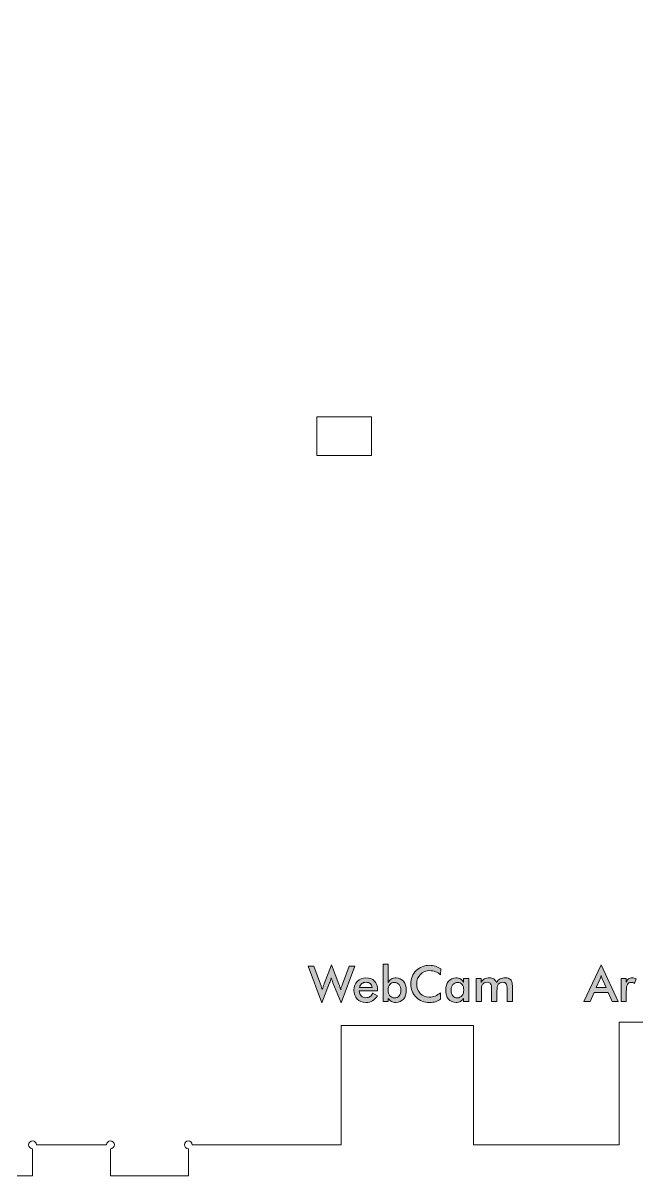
# Model space of a CAD drawing. Header units: inches. Extents: x 1 to 599, y 3 to 299.
# Drawn here: x 440.6 to 519.4, y 3 to 151 of the extents above; entities that cross this region are included whole.
import ezdxf

# ---------------------------------------------------------------- set-up
doc = ezdxf.new("R2010")
doc.units = ezdxf.units.IN
doc.header["$MEASUREMENT"] = 0
doc.layers.add('svg2', color=7, linetype='Continuous')

# ---------------------------------------------------------------- blocks, each defined once
blk = doc.blocks.new('block 13')
at = {"layer": 'svg2', "true_color": 0x00ff00}
h = blk.add_hatch(color=3, dxfattribs=at)
h.dxf.hatch_style = 2
edge = h.paths.add_edge_path()
edge.add_spline(control_points=[(477.17, 29.93), (477.17, 29.93), (477.9, 29.93), (477.9, 29.93), (477.9, 29.93), (478.75, 27.63), (478.75, 27.63), (478.81, 27.48), (478.86, 27.35), (478.9, 27.24), (478.93, 27.12), (478.97, 27.02), (479, 26.92), (479.07, 27.16), (479.14, 27.39), (479.22, 27.62), (479.23, 27.65), (479.24, 27.67), (479.24, 27.68), (479.24, 27.68), (480.16, 30.11), (480.16, 30.11), (480.16, 30.11), (481.12, 27.63), (481.12, 27.63), (481.16, 27.52), (481.21, 27.39), (481.25, 27.27), (481.29, 27.15), (481.32, 27.03), (481.36, 26.91), (481.38, 27), (481.41, 27.11), (481.44, 27.22), (481.48, 27.33), (481.52, 27.46), (481.58, 27.62), (481.58, 27.62), (482.43, 29.93), (482.43, 29.93), (482.43, 29.93), (483.17, 29.93), (483.17, 29.93), (483.17, 29.93), (481.41, 25.21), (481.41, 25.21), (481.41, 25.21), (480.37, 27.8), (480.37, 27.8), (480.33, 27.91), (480.29, 28.03), (480.25, 28.13), (480.21, 28.24), (480.18, 28.34), (480.15, 28.43), (480.11, 28.31), (480.08, 28.2), (480.04, 28.09), (480.01, 27.99), (479.97, 27.88), (479.94, 27.79), (479.94, 27.79), (478.92, 25.21), (478.92, 25.21), (478.92, 25.21), (477.17, 29.93), (477.17, 29.93), (477.17, 29.93), (477.17, 29.93), (477.17, 29.93)], knot_values=[0, 0, 0, 0, 1, 1, 1, 2, 2, 2, 3, 3, 3, 4, 4, 4, 5, 5, 5, 6, 6, 6, 7, 7, 7, 8, 8, 8, 9, 9, 9, 10, 10, 10, 11, 11, 11, 12, 12, 12, 13, 13, 13, 14, 14, 14, 15, 15, 15, 16, 16, 16, 17, 17, 17, 18, 18, 18, 19, 19, 19, 20, 20, 20, 21, 21, 21, 22, 22, 22, 23, 23, 23, 23], degree=3, periodic=1)
h = blk.add_hatch(color=3, dxfattribs=at)
h.dxf.hatch_style = 2
edge = h.paths.add_edge_path()
edge.add_spline(control_points=[(487.45, 26.87), (487.45, 26.57), (487.53, 26.33), (487.68, 26.14), (487.83, 25.96), (488.03, 25.86), (488.28, 25.86), (488.53, 25.86), (488.73, 25.95), (488.87, 26.12), (489.01, 26.29), (489.08, 26.53), (489.08, 26.84), (489.08, 27.15), (489, 27.39), (488.86, 27.57), (488.71, 27.74), (488.51, 27.83), (488.26, 27.83), (488, 27.83), (487.8, 27.75), (487.66, 27.58), (487.52, 27.41), (487.45, 27.17), (487.45, 26.87), (487.45, 26.87), (487.45, 26.87), (487.45, 26.87)], knot_values=[0, 0, 0, 0, 1, 1, 1, 2, 2, 2, 3, 3, 3, 4, 4, 4, 5, 5, 5, 6, 6, 6, 7, 7, 7, 8, 8, 8, 9, 9, 9, 9], degree=3, periodic=1)
edge = h.paths.add_edge_path()
edge.add_spline(control_points=[(487.47, 30.19), (487.47, 30.19), (487.47, 27.85), (487.47, 27.85), (487.55, 28.03), (487.67, 28.18), (487.85, 28.28), (488.02, 28.38), (488.23, 28.43), (488.47, 28.43), (488.86, 28.43), (489.17, 28.28), (489.42, 28), (489.66, 27.71), (489.78, 27.33), (489.78, 26.86), (489.78, 26.37), (489.66, 25.98), (489.42, 25.69), (489.18, 25.41), (488.86, 25.27), (488.44, 25.27), (488.23, 25.27), (488.05, 25.31), (487.89, 25.39), (487.73, 25.47), (487.59, 25.6), (487.47, 25.77), (487.47, 25.77), (487.47, 25.39), (487.47, 25.39), (487.47, 25.39), (486.8, 25.39), (486.8, 25.39), (486.8, 25.39), (486.8, 30.19), (486.8, 30.19), (486.8, 30.19), (487.47, 30.19), (487.47, 30.19)], knot_values=[0, 0, 0, 0, 1, 1, 1, 2, 2, 2, 3, 3, 3, 4, 4, 4, 5, 5, 5, 6, 6, 6, 7, 7, 7, 8, 8, 8, 9, 9, 9, 10, 10, 10, 11, 11, 11, 12, 12, 12, 13, 13, 13, 13], degree=3, periodic=1)
h = blk.add_hatch(color=3, dxfattribs=at)
h.dxf.hatch_style = 2
edge = h.paths.add_edge_path()
edge.add_spline(control_points=[(494.19, 28.82), (493.99, 29), (493.76, 29.13), (493.53, 29.22), (493.3, 29.31), (493.05, 29.36), (492.8, 29.36), (492.3, 29.36), (491.9, 29.2), (491.59, 28.88), (491.28, 28.56), (491.12, 28.15), (491.12, 27.64), (491.12, 27.15), (491.27, 26.75), (491.58, 26.43), (491.88, 26.11), (492.26, 25.95), (492.72, 25.95), (492.99, 25.95), (493.25, 26), (493.49, 26.09), (493.73, 26.19), (493.96, 26.33), (494.19, 26.52), (494.19, 26.52), (494.19, 25.69), (494.19, 25.69), (493.99, 25.55), (493.77, 25.44), (493.54, 25.37), (493.31, 25.3), (493.05, 25.27), (492.78, 25.27), (492.43, 25.27), (492.11, 25.32), (491.82, 25.44), (491.52, 25.55), (491.26, 25.72), (491.04, 25.94), (490.82, 26.16), (490.65, 26.41), (490.53, 26.71), (490.41, 27), (490.35, 27.31), (490.35, 27.65), (490.35, 27.98), (490.41, 28.29), (490.53, 28.58), (490.65, 28.88), (490.82, 29.13), (491.05, 29.36), (491.27, 29.58), (491.53, 29.75), (491.82, 29.86), (492.11, 29.98), (492.43, 30.04), (492.77, 30.04), (493.03, 30.04), (493.29, 30), (493.53, 29.92), (493.77, 29.84), (494.01, 29.72), (494.23, 29.57), (494.23, 29.57), (494.19, 28.82), (494.19, 28.82), (494.19, 28.82), (494.19, 28.82), (494.19, 28.82)], knot_values=[0, 0, 0, 0, 1, 1, 1, 2, 2, 2, 3, 3, 3, 4, 4, 4, 5, 5, 5, 6, 6, 6, 7, 7, 7, 8, 8, 8, 9, 9, 9, 10, 10, 10, 11, 11, 11, 12, 12, 12, 13, 13, 13, 14, 14, 14, 15, 15, 15, 16, 16, 16, 17, 17, 17, 18, 18, 18, 19, 19, 19, 20, 20, 20, 21, 21, 21, 22, 22, 22, 23, 23, 23, 23], degree=3, periodic=1)
h = blk.add_hatch(color=3, dxfattribs=at)
h.dxf.hatch_style = 2
edge = h.paths.add_edge_path()
edge.add_spline(control_points=[(514.16, 27.17), (514.16, 27.17), (515.43, 27.17), (515.43, 27.17), (515.43, 27.17), (514.96, 28.2), (514.96, 28.2), (514.94, 28.27), (514.91, 28.35), (514.88, 28.43), (514.85, 28.52), (514.82, 28.61), (514.79, 28.72), (514.77, 28.62), (514.74, 28.53), (514.71, 28.44), (514.69, 28.36), (514.66, 28.28), (514.63, 28.2), (514.63, 28.2), (514.16, 27.17), (514.16, 27.17), (514.16, 27.17), (514.16, 27.17), (514.16, 27.17)], knot_values=[0, 0, 0, 0, 1, 1, 1, 2, 2, 2, 3, 3, 3, 4, 4, 4, 5, 5, 5, 6, 6, 6, 7, 7, 7, 8, 8, 8, 8], degree=3, periodic=1)
h.paths.add_polyline_path([(516.2, 25.39), (515.69, 26.56), (513.89, 26.56), (513.37, 25.39), (512.59, 25.39), (514.79, 30.11), (516.98, 25.39)])
h = blk.add_hatch(color=3, dxfattribs=at)
h.dxf.hatch_style = 2
edge = h.paths.add_edge_path()
edge.add_spline(control_points=[(486.1, 26.76), (486.1, 26.76), (483.75, 26.76), (483.75, 26.76), (483.76, 26.48), (483.85, 26.27), (483.99, 26.11), (484.14, 25.96), (484.33, 25.88), (484.58, 25.88), (484.8, 25.88), (484.98, 25.93), (485.12, 26.02), (485.27, 26.11), (485.39, 26.26), (485.5, 26.46), (485.5, 26.46), (486.07, 26.14), (486.07, 26.14), (485.9, 25.85), (485.7, 25.63), (485.45, 25.48), (485.21, 25.34), (484.92, 25.27), (484.59, 25.27), (484.12, 25.27), (483.75, 25.41), (483.47, 25.7), (483.19, 25.99), (483.05, 26.37), (483.05, 26.85), (483.05, 27.31), (483.19, 27.69), (483.48, 27.98), (483.77, 28.28), (484.14, 28.43), (484.59, 28.43), (485.07, 28.43), (485.44, 28.29), (485.7, 28.02), (485.97, 27.75), (486.1, 27.37), (486.1, 26.88), (486.1, 26.88), (486.1, 26.76), (486.1, 26.76), (486.1, 26.76), (486.1, 26.76), (486.1, 26.76)], knot_values=[0, 0, 0, 0, 1, 1, 1, 2, 2, 2, 3, 3, 3, 4, 4, 4, 5, 5, 5, 6, 6, 6, 7, 7, 7, 8, 8, 8, 9, 9, 9, 10, 10, 10, 11, 11, 11, 12, 12, 12, 13, 13, 13, 14, 14, 14, 15, 15, 15, 16, 16, 16, 16], degree=3, periodic=1)
edge = h.paths.add_edge_path()
edge.add_spline(control_points=[(485.4, 27.21), (485.37, 27.42), (485.29, 27.58), (485.16, 27.69), (485.02, 27.8), (484.84, 27.86), (484.61, 27.86), (484.38, 27.86), (484.21, 27.8), (484.07, 27.7), (483.94, 27.59), (483.84, 27.43), (483.79, 27.21), (483.79, 27.21), (485.4, 27.21), (485.4, 27.21), (485.4, 27.21), (485.4, 27.21), (485.4, 27.21)], knot_values=[0, 0, 0, 0, 1, 1, 1, 2, 2, 2, 3, 3, 3, 4, 4, 4, 5, 5, 5, 6, 6, 6, 6], degree=3, periodic=1)
h = blk.add_hatch(color=3, dxfattribs=at)
h.dxf.hatch_style = 2
edge = h.paths.add_edge_path()
edge.add_spline(control_points=[(497.82, 25.39), (497.82, 25.39), (497.14, 25.39), (497.14, 25.39), (497.14, 25.39), (497.14, 25.77), (497.14, 25.77), (497.02, 25.6), (496.88, 25.47), (496.72, 25.39), (496.56, 25.31), (496.38, 25.27), (496.17, 25.27), (495.76, 25.27), (495.43, 25.41), (495.19, 25.69), (494.95, 25.98), (494.84, 26.37), (494.84, 26.86), (494.84, 27.33), (494.96, 27.71), (495.2, 28), (495.44, 28.28), (495.76, 28.43), (496.16, 28.43), (496.39, 28.43), (496.6, 28.38), (496.77, 28.28), (496.94, 28.18), (497.07, 28.03), (497.14, 27.85), (497.14, 27.85), (497.14, 28.33), (497.14, 28.33), (497.14, 28.33), (497.82, 28.33), (497.82, 28.33), (497.82, 28.33), (497.82, 25.39), (497.82, 25.39)], knot_values=[0, 0, 0, 0, 1, 1, 1, 2, 2, 2, 3, 3, 3, 4, 4, 4, 5, 5, 5, 6, 6, 6, 7, 7, 7, 8, 8, 8, 9, 9, 9, 10, 10, 10, 11, 11, 11, 12, 12, 12, 13, 13, 13, 13], degree=3, periodic=1)
edge = h.paths.add_edge_path()
edge.add_spline(control_points=[(497.16, 26.87), (497.16, 27.17), (497.09, 27.41), (496.95, 27.58), (496.81, 27.75), (496.61, 27.83), (496.36, 27.83), (496.1, 27.83), (495.9, 27.74), (495.76, 27.57), (495.61, 27.39), (495.54, 27.15), (495.54, 26.84), (495.54, 26.53), (495.61, 26.29), (495.75, 26.12), (495.89, 25.95), (496.09, 25.86), (496.34, 25.86), (496.59, 25.86), (496.78, 25.96), (496.93, 26.14), (497.09, 26.32), (497.16, 26.57), (497.16, 26.87), (497.16, 26.87), (497.16, 26.87), (497.16, 26.87)], knot_values=[0, 0, 0, 0, 1, 1, 1, 2, 2, 2, 3, 3, 3, 4, 4, 4, 5, 5, 5, 6, 6, 6, 7, 7, 7, 8, 8, 8, 9, 9, 9, 9], degree=3, periodic=1)
h = blk.add_hatch(color=3, dxfattribs=at)
h.dxf.hatch_style = 2
edge = h.paths.add_edge_path()
edge.add_spline(control_points=[(499.42, 25.39), (499.42, 25.39), (498.75, 25.39), (498.75, 25.39), (498.75, 25.39), (498.75, 28.33), (498.75, 28.33), (498.75, 28.33), (499.38, 28.33), (499.38, 28.33), (499.38, 28.33), (499.38, 27.85), (499.38, 27.85), (499.51, 28.05), (499.67, 28.2), (499.84, 28.29), (500.01, 28.39), (500.21, 28.44), (500.44, 28.44), (500.67, 28.44), (500.86, 28.39), (501.01, 28.29), (501.16, 28.19), (501.28, 28.05), (501.35, 27.85), (501.51, 28.05), (501.67, 28.2), (501.85, 28.3), (502.02, 28.39), (502.22, 28.44), (502.45, 28.44), (502.64, 28.44), (502.81, 28.4), (502.95, 28.33), (503.1, 28.26), (503.21, 28.15), (503.29, 28.02), (503.33, 27.95), (503.36, 27.88), (503.37, 27.79), (503.39, 27.7), (503.4, 27.57), (503.4, 27.41), (503.4, 27.41), (503.4, 27.17), (503.4, 27.17), (503.4, 27.17), (503.4, 25.39), (503.4, 25.39), (503.4, 25.39), (502.73, 25.39), (502.73, 25.39), (502.73, 25.39), (502.73, 26.9), (502.73, 26.9), (502.73, 27.29), (502.69, 27.55), (502.6, 27.68), (502.52, 27.8), (502.37, 27.86), (502.15, 27.86), (501.89, 27.86), (501.7, 27.78), (501.59, 27.61), (501.48, 27.44), (501.42, 27.15), (501.42, 26.73), (501.42, 26.73), (501.42, 25.39), (501.42, 25.39), (501.42, 25.39), (500.74, 25.39), (500.74, 25.39), (500.74, 25.39), (500.74, 26.9), (500.74, 26.9), (500.74, 27.26), (500.7, 27.51), (500.61, 27.65), (500.52, 27.79), (500.37, 27.86), (500.15, 27.86), (500.02, 27.86), (499.9, 27.83), (499.79, 27.77), (499.68, 27.71), (499.6, 27.63), (499.53, 27.53), (499.49, 27.46), (499.46, 27.37), (499.44, 27.27), (499.43, 27.18), (499.42, 26.99), (499.42, 26.73), (499.42, 26.73), (499.42, 25.39), (499.42, 25.39), (499.42, 25.39), (499.42, 25.39), (499.42, 25.39)], knot_values=[0, 0, 0, 0, 1, 1, 1, 2, 2, 2, 3, 3, 3, 4, 4, 4, 5, 5, 5, 6, 6, 6, 7, 7, 7, 8, 8, 8, 9, 9, 9, 10, 10, 10, 11, 11, 11, 12, 12, 12, 13, 13, 13, 14, 14, 14, 15, 15, 15, 16, 16, 16, 17, 17, 17, 18, 18, 18, 19, 19, 19, 20, 20, 20, 21, 21, 21, 22, 22, 22, 23, 23, 23, 24, 24, 24, 25, 25, 25, 26, 26, 26, 27, 27, 27, 28, 28, 28, 29, 29, 29, 30, 30, 30, 31, 31, 31, 32, 32, 32, 33, 33, 33, 33], degree=3, periodic=1)
h = blk.add_hatch(color=3, dxfattribs=at)
h.dxf.hatch_style = 2
edge = h.paths.add_edge_path()
edge.add_spline(control_points=[(518.03, 27.86), (518.1, 28.05), (518.2, 28.2), (518.32, 28.29), (518.43, 28.38), (518.58, 28.43), (518.76, 28.43), (518.85, 28.43), (518.95, 28.42), (519.04, 28.39), (519.13, 28.37), (519.22, 28.34), (519.31, 28.3), (519.31, 28.3), (519.07, 27.72), (519.07, 27.72), (519.01, 27.77), (518.95, 27.8), (518.88, 27.82), (518.81, 27.84), (518.74, 27.85), (518.65, 27.85), (518.43, 27.85), (518.27, 27.76), (518.17, 27.58), (518.08, 27.4), (518.03, 27.1), (518.03, 26.68), (518.03, 26.68), (518.03, 25.39), (518.03, 25.39), (518.03, 25.39), (517.36, 25.39), (517.36, 25.39), (517.36, 25.39), (517.36, 28.33), (517.36, 28.33), (517.36, 28.33), (518.03, 28.33), (518.03, 28.33), (518.03, 28.33), (518.03, 27.86), (518.03, 27.86), (518.03, 27.86), (518.03, 27.86), (518.03, 27.86)], knot_values=[0, 0, 0, 0, 1, 1, 1, 2, 2, 2, 3, 3, 3, 4, 4, 4, 5, 5, 5, 6, 6, 6, 7, 7, 7, 8, 8, 8, 9, 9, 9, 10, 10, 10, 11, 11, 11, 12, 12, 12, 13, 13, 13, 14, 14, 14, 15, 15, 15, 15], degree=3, periodic=1)
at = {"layer": 'svg2', "lineweight": 0}
blk.add_lwpolyline([(516.2, 25.39), (515.69, 26.56), (513.89, 26.56), (513.37, 25.39), (512.59, 25.39), (514.79, 30.11), (516.98, 25.39), (516.2, 25.39)], dxfattribs=at)
for points, knots in [([(477.17, 29.93), (477.17, 29.93), (477.9, 29.93), (477.9, 29.93), (477.9, 29.93), (478.75, 27.63), (478.75, 27.63), (478.81, 27.48), (478.86, 27.35), (478.9, 27.24), (478.93, 27.12), (478.97, 27.02), (479, 26.92), (479.07, 27.16), (479.14, 27.39), (479.22, 27.62), (479.23, 27.65), (479.24, 27.67), (479.24, 27.68), (479.24, 27.68), (480.16, 30.11), (480.16, 30.11), (480.16, 30.11), (481.12, 27.63), (481.12, 27.63), (481.16, 27.52), (481.21, 27.39), (481.25, 27.27), (481.29, 27.15), (481.32, 27.03), (481.36, 26.91), (481.38, 27), (481.41, 27.11), (481.44, 27.22), (481.48, 27.33), (481.52, 27.46), (481.58, 27.62), (481.58, 27.62), (482.43, 29.93), (482.43, 29.93), (482.43, 29.93), (483.17, 29.93), (483.17, 29.93), (483.17, 29.93), (481.41, 25.21), (481.41, 25.21), (481.41, 25.21), (480.37, 27.8), (480.37, 27.8), (480.33, 27.91), (480.29, 28.03), (480.25, 28.13), (480.21, 28.24), (480.18, 28.34), (480.15, 28.43), (480.11, 28.31), (480.08, 28.2), (480.04, 28.09), (480.01, 27.99), (479.97, 27.88), (479.94, 27.79), (479.94, 27.79), (478.92, 25.21), (478.92, 25.21), (478.92, 25.21), (477.17, 29.93), (477.17, 29.93), (477.17, 29.93), (477.17, 29.93), (477.17, 29.93)], [0, 0, 0, 0, 1, 1, 1, 2, 2, 2, 3, 3, 3, 4, 4, 4, 5, 5, 5, 6, 6, 6, 7, 7, 7, 8, 8, 8, 9, 9, 9, 10, 10, 10, 11, 11, 11, 12, 12, 12, 13, 13, 13, 14, 14, 14, 15, 15, 15, 16, 16, 16, 17, 17, 17, 18, 18, 18, 19, 19, 19, 20, 20, 20, 21, 21, 21, 22, 22, 22, 23, 23, 23, 23]), ([(487.47, 30.19), (487.47, 30.19), (487.47, 27.85), (487.47, 27.85), (487.55, 28.03), (487.67, 28.18), (487.85, 28.28), (488.02, 28.38), (488.23, 28.43), (488.47, 28.43), (488.86, 28.43), (489.17, 28.28), (489.42, 28), (489.66, 27.71), (489.78, 27.33), (489.78, 26.86), (489.78, 26.37), (489.66, 25.98), (489.42, 25.69), (489.18, 25.41), (488.86, 25.27), (488.44, 25.27), (488.23, 25.27), (488.05, 25.31), (487.89, 25.39), (487.73, 25.47), (487.59, 25.6), (487.47, 25.77), (487.47, 25.77), (487.47, 25.39), (487.47, 25.39), (487.47, 25.39), (486.8, 25.39), (486.8, 25.39), (486.8, 25.39), (486.8, 30.19), (486.8, 30.19), (486.8, 30.19), (487.47, 30.19), (487.47, 30.19)], [0, 0, 0, 0, 1, 1, 1, 2, 2, 2, 3, 3, 3, 4, 4, 4, 5, 5, 5, 6, 6, 6, 7, 7, 7, 8, 8, 8, 9, 9, 9, 10, 10, 10, 11, 11, 11, 12, 12, 12, 13, 13, 13, 13]), ([(494.19, 28.82), (493.99, 29), (493.76, 29.13), (493.53, 29.22), (493.3, 29.31), (493.05, 29.36), (492.8, 29.36), (492.3, 29.36), (491.9, 29.2), (491.59, 28.88), (491.28, 28.56), (491.12, 28.15), (491.12, 27.64), (491.12, 27.15), (491.27, 26.75), (491.58, 26.43), (491.88, 26.11), (492.26, 25.95), (492.72, 25.95), (492.99, 25.95), (493.25, 26), (493.49, 26.09), (493.73, 26.19), (493.96, 26.33), (494.19, 26.52), (494.19, 26.52), (494.19, 25.69), (494.19, 25.69), (493.99, 25.55), (493.77, 25.44), (493.54, 25.37), (493.31, 25.3), (493.05, 25.27), (492.78, 25.27), (492.43, 25.27), (492.11, 25.32), (491.82, 25.44), (491.52, 25.55), (491.26, 25.72), (491.04, 25.94), (490.82, 26.16), (490.65, 26.41), (490.53, 26.71), (490.41, 27), (490.35, 27.31), (490.35, 27.65), (490.35, 27.98), (490.41, 28.29), (490.53, 28.58), (490.65, 28.88), (490.82, 29.13), (491.05, 29.36), (491.27, 29.58), (491.53, 29.75), (491.82, 29.86), (492.11, 29.98), (492.43, 30.04), (492.77, 30.04), (493.03, 30.04), (493.29, 30), (493.53, 29.92), (493.77, 29.84), (494.01, 29.72), (494.23, 29.57), (494.23, 29.57), (494.19, 28.82), (494.19, 28.82), (494.19, 28.82), (494.19, 28.82), (494.19, 28.82)], [0, 0, 0, 0, 1, 1, 1, 2, 2, 2, 3, 3, 3, 4, 4, 4, 5, 5, 5, 6, 6, 6, 7, 7, 7, 8, 8, 8, 9, 9, 9, 10, 10, 10, 11, 11, 11, 12, 12, 12, 13, 13, 13, 14, 14, 14, 15, 15, 15, 16, 16, 16, 17, 17, 17, 18, 18, 18, 19, 19, 19, 20, 20, 20, 21, 21, 21, 22, 22, 22, 23, 23, 23, 23]), ([(486.1, 26.76), (486.1, 26.76), (483.75, 26.76), (483.75, 26.76), (483.76, 26.48), (483.85, 26.27), (483.99, 26.11), (484.14, 25.96), (484.33, 25.88), (484.58, 25.88), (484.8, 25.88), (484.98, 25.93), (485.12, 26.02), (485.27, 26.11), (485.39, 26.26), (485.5, 26.46), (485.5, 26.46), (486.07, 26.14), (486.07, 26.14), (485.9, 25.85), (485.7, 25.63), (485.45, 25.48), (485.21, 25.34), (484.92, 25.27), (484.59, 25.27), (484.12, 25.27), (483.75, 25.41), (483.47, 25.7), (483.19, 25.99), (483.05, 26.37), (483.05, 26.85), (483.05, 27.31), (483.19, 27.69), (483.48, 27.98), (483.77, 28.28), (484.14, 28.43), (484.59, 28.43), (485.07, 28.43), (485.44, 28.29), (485.7, 28.02), (485.97, 27.75), (486.1, 27.37), (486.1, 26.88), (486.1, 26.88), (486.1, 26.76), (486.1, 26.76), (486.1, 26.76), (486.1, 26.76), (486.1, 26.76)], [0, 0, 0, 0, 1, 1, 1, 2, 2, 2, 3, 3, 3, 4, 4, 4, 5, 5, 5, 6, 6, 6, 7, 7, 7, 8, 8, 8, 9, 9, 9, 10, 10, 10, 11, 11, 11, 12, 12, 12, 13, 13, 13, 14, 14, 14, 15, 15, 15, 16, 16, 16, 16]), ([(497.82, 25.39), (497.82, 25.39), (497.14, 25.39), (497.14, 25.39), (497.14, 25.39), (497.14, 25.77), (497.14, 25.77), (497.02, 25.6), (496.88, 25.47), (496.72, 25.39), (496.56, 25.31), (496.38, 25.27), (496.17, 25.27), (495.76, 25.27), (495.43, 25.41), (495.19, 25.69), (494.95, 25.98), (494.84, 26.37), (494.84, 26.86), (494.84, 27.33), (494.96, 27.71), (495.2, 28), (495.44, 28.28), (495.76, 28.43), (496.16, 28.43), (496.39, 28.43), (496.6, 28.38), (496.77, 28.28), (496.94, 28.18), (497.07, 28.03), (497.14, 27.85), (497.14, 27.85), (497.14, 28.33), (497.14, 28.33), (497.14, 28.33), (497.82, 28.33), (497.82, 28.33), (497.82, 28.33), (497.82, 25.39), (497.82, 25.39)], [0, 0, 0, 0, 1, 1, 1, 2, 2, 2, 3, 3, 3, 4, 4, 4, 5, 5, 5, 6, 6, 6, 7, 7, 7, 8, 8, 8, 9, 9, 9, 10, 10, 10, 11, 11, 11, 12, 12, 12, 13, 13, 13, 13]), ([(499.42, 25.39), (499.42, 25.39), (498.75, 25.39), (498.75, 25.39), (498.75, 25.39), (498.75, 28.33), (498.75, 28.33), (498.75, 28.33), (499.38, 28.33), (499.38, 28.33), (499.38, 28.33), (499.38, 27.85), (499.38, 27.85), (499.51, 28.05), (499.67, 28.2), (499.84, 28.29), (500.01, 28.39), (500.21, 28.44), (500.44, 28.44), (500.67, 28.44), (500.86, 28.39), (501.01, 28.29), (501.16, 28.19), (501.28, 28.05), (501.35, 27.85), (501.51, 28.05), (501.67, 28.2), (501.85, 28.3), (502.02, 28.39), (502.22, 28.44), (502.45, 28.44), (502.64, 28.44), (502.81, 28.4), (502.95, 28.33), (503.1, 28.26), (503.21, 28.15), (503.29, 28.02), (503.33, 27.95), (503.36, 27.88), (503.37, 27.79), (503.39, 27.7), (503.4, 27.57), (503.4, 27.41), (503.4, 27.41), (503.4, 27.17), (503.4, 27.17), (503.4, 27.17), (503.4, 25.39), (503.4, 25.39), (503.4, 25.39), (502.73, 25.39), (502.73, 25.39), (502.73, 25.39), (502.73, 26.9), (502.73, 26.9), (502.73, 27.29), (502.69, 27.55), (502.6, 27.68), (502.52, 27.8), (502.37, 27.86), (502.15, 27.86), (501.89, 27.86), (501.7, 27.78), (501.59, 27.61), (501.48, 27.44), (501.42, 27.15), (501.42, 26.73), (501.42, 26.73), (501.42, 25.39), (501.42, 25.39), (501.42, 25.39), (500.74, 25.39), (500.74, 25.39), (500.74, 25.39), (500.74, 26.9), (500.74, 26.9), (500.74, 27.26), (500.7, 27.51), (500.61, 27.65), (500.52, 27.79), (500.37, 27.86), (500.15, 27.86), (500.02, 27.86), (499.9, 27.83), (499.79, 27.77), (499.68, 27.71), (499.6, 27.63), (499.53, 27.53), (499.49, 27.46), (499.46, 27.37), (499.44, 27.27), (499.43, 27.18), (499.42, 26.99), (499.42, 26.73), (499.42, 26.73), (499.42, 25.39), (499.42, 25.39), (499.42, 25.39), (499.42, 25.39), (499.42, 25.39)], [0, 0, 0, 0, 1, 1, 1, 2, 2, 2, 3, 3, 3, 4, 4, 4, 5, 5, 5, 6, 6, 6, 7, 7, 7, 8, 8, 8, 9, 9, 9, 10, 10, 10, 11, 11, 11, 12, 12, 12, 13, 13, 13, 14, 14, 14, 15, 15, 15, 16, 16, 16, 17, 17, 17, 18, 18, 18, 19, 19, 19, 20, 20, 20, 21, 21, 21, 22, 22, 22, 23, 23, 23, 24, 24, 24, 25, 25, 25, 26, 26, 26, 27, 27, 27, 28, 28, 28, 29, 29, 29, 30, 30, 30, 31, 31, 31, 32, 32, 32, 33, 33, 33, 33]), ([(514.16, 27.17), (514.16, 27.17), (515.43, 27.17), (515.43, 27.17), (515.43, 27.17), (514.96, 28.2), (514.96, 28.2), (514.94, 28.27), (514.91, 28.35), (514.88, 28.43), (514.85, 28.52), (514.82, 28.61), (514.79, 28.72), (514.77, 28.62), (514.74, 28.53), (514.71, 28.44), (514.69, 28.36), (514.66, 28.28), (514.63, 28.2), (514.63, 28.2), (514.16, 27.17), (514.16, 27.17), (514.16, 27.17), (514.16, 27.17), (514.16, 27.17)], [0, 0, 0, 0, 1, 1, 1, 2, 2, 2, 3, 3, 3, 4, 4, 4, 5, 5, 5, 6, 6, 6, 7, 7, 7, 8, 8, 8, 8]), ([(518.03, 27.86), (518.1, 28.05), (518.2, 28.2), (518.32, 28.29), (518.43, 28.38), (518.58, 28.43), (518.76, 28.43), (518.85, 28.43), (518.95, 28.42), (519.04, 28.39), (519.13, 28.37), (519.22, 28.34), (519.31, 28.3), (519.31, 28.3), (519.07, 27.72), (519.07, 27.72), (519.01, 27.77), (518.95, 27.8), (518.88, 27.82), (518.81, 27.84), (518.74, 27.85), (518.65, 27.85), (518.43, 27.85), (518.27, 27.76), (518.17, 27.58), (518.08, 27.4), (518.03, 27.1), (518.03, 26.68), (518.03, 26.68), (518.03, 25.39), (518.03, 25.39), (518.03, 25.39), (517.36, 25.39), (517.36, 25.39), (517.36, 25.39), (517.36, 28.33), (517.36, 28.33), (517.36, 28.33), (518.03, 28.33), (518.03, 28.33), (518.03, 28.33), (518.03, 27.86), (518.03, 27.86), (518.03, 27.86), (518.03, 27.86), (518.03, 27.86)], [0, 0, 0, 0, 1, 1, 1, 2, 2, 2, 3, 3, 3, 4, 4, 4, 5, 5, 5, 6, 6, 6, 7, 7, 7, 8, 8, 8, 9, 9, 9, 10, 10, 10, 11, 11, 11, 12, 12, 12, 13, 13, 13, 14, 14, 14, 15, 15, 15, 15]), ([(485.4, 27.21), (485.37, 27.42), (485.29, 27.58), (485.16, 27.69), (485.02, 27.8), (484.84, 27.86), (484.61, 27.86), (484.38, 27.86), (484.21, 27.8), (484.07, 27.7), (483.94, 27.59), (483.84, 27.43), (483.79, 27.21), (483.79, 27.21), (485.4, 27.21), (485.4, 27.21), (485.4, 27.21), (485.4, 27.21), (485.4, 27.21)], [0, 0, 0, 0, 1, 1, 1, 2, 2, 2, 3, 3, 3, 4, 4, 4, 5, 5, 5, 6, 6, 6, 6]), ([(487.45, 26.87), (487.45, 26.57), (487.53, 26.33), (487.68, 26.14), (487.83, 25.96), (488.03, 25.86), (488.28, 25.86), (488.53, 25.86), (488.73, 25.95), (488.87, 26.12), (489.01, 26.29), (489.08, 26.53), (489.08, 26.84), (489.08, 27.15), (489, 27.39), (488.86, 27.57), (488.71, 27.74), (488.51, 27.83), (488.26, 27.83), (488, 27.83), (487.8, 27.75), (487.66, 27.58), (487.52, 27.41), (487.45, 27.17), (487.45, 26.87), (487.45, 26.87), (487.45, 26.87), (487.45, 26.87)], [0, 0, 0, 0, 1, 1, 1, 2, 2, 2, 3, 3, 3, 4, 4, 4, 5, 5, 5, 6, 6, 6, 7, 7, 7, 8, 8, 8, 9, 9, 9, 9]), ([(497.16, 26.87), (497.16, 27.17), (497.09, 27.41), (496.95, 27.58), (496.81, 27.75), (496.61, 27.83), (496.36, 27.83), (496.1, 27.83), (495.9, 27.74), (495.76, 27.57), (495.61, 27.39), (495.54, 27.15), (495.54, 26.84), (495.54, 26.53), (495.61, 26.29), (495.75, 26.12), (495.89, 25.95), (496.09, 25.86), (496.34, 25.86), (496.59, 25.86), (496.78, 25.96), (496.93, 26.14), (497.09, 26.32), (497.16, 26.57), (497.16, 26.87), (497.16, 26.87), (497.16, 26.87), (497.16, 26.87)], [0, 0, 0, 0, 1, 1, 1, 2, 2, 2, 3, 3, 3, 4, 4, 4, 5, 5, 5, 6, 6, 6, 7, 7, 7, 8, 8, 8, 9, 9, 9, 9])]:
    blk.add_open_spline(points, degree=3, knots=knots, dxfattribs=at)
blk = doc.blocks.new('block 6')
at = {"layer": 'svg2', "color": 1, "lineweight": 5, "true_color": 0xff0000}
blk.add_lwpolyline([(485.3, 100.49), (485.3, 95.49), (478.3, 95.49), (478.3, 100.49), (485.3, 100.49)], dxfattribs=at)
blk.add_open_spline([(372, 292.99), (368.22, 292.99), (369.38, 282.85), (366.93, 269.89), (357.82, 221.83), (336.56, 175.41), (269.15, 157.59), (269.15, 157.59), (269.15, 6.99), (269.15, 6.99), (269.15, 6.99), (271.8, 6.99), (271.8, 6.99), (271.8, 5.66), (271.8, 4.33), (271.8, 2.99), (271.8, 2.99), (281.8, 2.99), (281.8, 2.99), (281.8, 2.99), (281.8, 6.49), (281.8, 6.49), (281.52, 6.49), (281.3, 6.72), (281.3, 6.99), (281.3, 7.27), (281.52, 7.49), (281.8, 7.49), (282.07, 7.49), (282.3, 7.27), (282.3, 6.99), (282.3, 6.99), (286.48, 6.99), (286.48, 6.99), (286.48, 6.99), (286.8, 6.99), (286.8, 6.99), (286.8, 6.99), (291.3, 6.99), (291.3, 6.99), (291.3, 7.27), (291.52, 7.49), (291.8, 7.49), (292.07, 7.49), (292.3, 7.27), (292.3, 6.99), (292.3, 6.72), (292.07, 6.49), (291.8, 6.49), (291.8, 6.49), (291.8, 2.99), (291.8, 2.99), (291.8, 2.99), (301.8, 2.99), (301.8, 2.99), (301.8, 2.99), (301.8, 6.49), (301.8, 6.49), (301.52, 6.49), (301.3, 6.72), (301.3, 6.99), (301.3, 7.27), (301.52, 7.49), (301.8, 7.49), (302.07, 7.49), (302.3, 7.27), (302.3, 6.99), (302.3, 6.99), (306.48, 6.99), (306.48, 6.99), (306.48, 6.99), (306.8, 6.99), (306.8, 6.99), (306.8, 6.99), (311.3, 6.99), (311.3, 6.99), (311.3, 7.27), (311.52, 7.49), (311.8, 7.49), (312.07, 7.49), (312.3, 7.27), (312.3, 6.99), (312.3, 6.72), (312.07, 6.49), (311.8, 6.49), (311.8, 6.49), (311.8, 2.99), (311.8, 2.99), (311.8, 2.99), (321.8, 2.99), (321.8, 2.99), (321.8, 2.99), (321.8, 6.49), (321.8, 6.49), (321.52, 6.49), (321.3, 6.72), (321.3, 6.99), (321.3, 7.27), (321.52, 7.49), (321.8, 7.49), (322.07, 7.49), (322.3, 7.27), (322.3, 6.99), (322.3, 6.99), (326.48, 6.99), (326.48, 6.99), (326.48, 6.99), (326.8, 6.99), (326.8, 6.99), (326.8, 6.99), (331.3, 6.99), (331.3, 6.99), (331.3, 7.27), (331.52, 7.49), (331.8, 7.49), (332.07, 7.49), (332.3, 7.27), (332.3, 6.99), (332.3, 6.72), (332.07, 6.49), (331.8, 6.49), (331.8, 6.49), (331.8, 2.99), (331.8, 2.99), (331.8, 2.99), (341.8, 2.99), (341.8, 2.99), (341.8, 2.99), (341.8, 6.49), (341.8, 6.49), (341.52, 6.49), (341.3, 6.72), (341.3, 6.99), (341.3, 7.27), (341.52, 7.49), (341.8, 7.49), (342.07, 7.49), (342.3, 7.27), (342.3, 6.99), (342.3, 6.99), (346.48, 6.99), (346.48, 6.99), (346.48, 6.99), (346.8, 6.99), (346.8, 6.99), (346.8, 6.99), (351.3, 6.99), (351.3, 6.99), (351.3, 7.27), (351.52, 7.49), (351.8, 7.49), (352.07, 7.49), (352.3, 7.27), (352.3, 6.99), (352.3, 6.72), (352.07, 6.49), (351.8, 6.49), (351.8, 6.49), (351.8, 2.99), (351.8, 2.99), (351.8, 2.99), (361.8, 2.99), (361.8, 2.99), (361.8, 2.99), (361.8, 6.49), (361.8, 6.49), (361.52, 6.49), (361.3, 6.72), (361.3, 6.99), (361.3, 7.27), (361.52, 7.49), (361.8, 7.49), (362.07, 7.49), (362.3, 7.27), (362.3, 6.99), (362.3, 6.99), (366.48, 6.99), (366.48, 6.99), (366.48, 6.99), (366.8, 6.99), (366.8, 6.99), (366.8, 6.99), (371.3, 6.99), (371.3, 6.99), (371.3, 7.27), (371.52, 7.49), (371.8, 7.49), (372.07, 7.49), (372.3, 7.27), (372.3, 6.99), (372.3, 6.72), (372.07, 6.49), (371.8, 6.49), (371.8, 6.49), (371.8, 2.99), (371.8, 2.99), (371.8, 2.99), (381.8, 2.99), (381.8, 2.99), (381.8, 2.99), (381.8, 6.49), (381.8, 6.49), (381.52, 6.49), (381.3, 6.72), (381.3, 6.99), (381.3, 7.27), (381.52, 7.49), (381.8, 7.49), (382.07, 7.49), (382.3, 7.27), (382.3, 6.99), (382.3, 6.99), (386.48, 6.99), (386.48, 6.99), (386.48, 6.99), (386.8, 6.99), (386.8, 6.99), (386.8, 6.99), (391.3, 6.99), (391.3, 6.99), (391.3, 7.27), (391.52, 7.49), (391.8, 7.49), (392.07, 7.49), (392.3, 7.27), (392.3, 6.99), (392.3, 6.72), (392.07, 6.49), (391.8, 6.49), (391.8, 6.49), (391.8, 2.99), (391.8, 2.99), (391.8, 2.99), (401.8, 2.99), (401.8, 2.99), (401.8, 2.99), (401.8, 6.49), (401.8, 6.49), (401.52, 6.49), (401.3, 6.72), (401.3, 6.99), (401.3, 7.27), (401.52, 7.49), (401.8, 7.49), (402.07, 7.49), (402.3, 7.27), (402.3, 6.99), (402.3, 6.99), (406.48, 6.99), (406.48, 6.99), (406.48, 6.99), (406.8, 6.99), (406.8, 6.99), (406.8, 6.99), (411.3, 6.99), (411.3, 6.99), (411.3, 7.27), (411.52, 7.49), (411.8, 7.49), (412.07, 7.49), (412.3, 7.27), (412.3, 6.99), (412.3, 6.72), (412.07, 6.49), (411.8, 6.49), (411.8, 6.49), (411.8, 2.99), (411.8, 2.99), (411.8, 2.99), (421.8, 2.99), (421.8, 2.99), (421.8, 2.99), (421.8, 6.49), (421.8, 6.49), (421.52, 6.49), (421.3, 6.72), (421.3, 6.99), (421.3, 7.27), (421.52, 7.49), (421.8, 7.49), (422.07, 7.49), (422.3, 7.27), (422.3, 6.99), (422.3, 6.99), (426.48, 6.99), (426.48, 6.99), (426.48, 6.99), (426.8, 6.99), (426.8, 6.99), (426.8, 6.99), (431.3, 6.99), (431.3, 6.99), (431.3, 7.27), (431.52, 7.49), (431.8, 7.49), (432.07, 7.49), (432.3, 7.27), (432.3, 6.99), (432.3, 6.72), (432.07, 6.49), (431.8, 6.49), (431.8, 6.49), (431.8, 2.99), (431.8, 2.99), (431.8, 2.99), (441.8, 2.99), (441.8, 2.99), (441.8, 2.99), (441.8, 6.49), (441.8, 6.49), (441.52, 6.49), (441.3, 6.72), (441.3, 6.99), (441.3, 7.27), (441.52, 7.49), (441.8, 7.49), (442.07, 7.49), (442.3, 7.27), (442.3, 6.99), (442.3, 6.99), (446.48, 6.99), (446.48, 6.99), (446.48, 6.99), (446.8, 6.99), (446.8, 6.99), (446.8, 6.99), (451.3, 6.99), (451.3, 6.99), (451.3, 7.27), (451.52, 7.49), (451.8, 7.49), (452.07, 7.49), (452.3, 7.27), (452.3, 6.99), (452.3, 6.72), (452.07, 6.49), (451.8, 6.49), (451.8, 6.49), (451.8, 2.99), (451.8, 2.99), (451.8, 2.99), (461.8, 2.99), (461.8, 2.99), (461.8, 2.99), (461.8, 6.49), (461.8, 6.49), (461.52, 6.49), (461.3, 6.72), (461.3, 6.99), (461.3, 7.27), (461.52, 7.49), (461.8, 7.49), (462.07, 7.49), (462.3, 7.27), (462.3, 6.99), (462.3, 6.99), (466.48, 6.99), (466.48, 6.99), (466.48, 6.99), (466.8, 6.99), (466.8, 6.99), (466.8, 6.99), (468.8, 6.99), (468.8, 6.99), (468.8, 6.99), (471.3, 6.99), (471.3, 6.99), (471.3, 6.99), (472.3, 6.99), (472.3, 6.99), (472.3, 6.99), (481.3, 6.99), (481.3, 6.99), (481.3, 6.99), (481.4, 6.99), (481.4, 6.99), (481.4, 6.99), (481.4, 22.29), (481.4, 22.29), (481.4, 22.29), (498.4, 22.29), (498.4, 22.29), (498.4, 22.29), (498.4, 6.99), (498.4, 6.99), (498.4, 6.99), (501.3, 6.99), (501.3, 6.99), (501.3, 6.99), (502.3, 6.99), (502.3, 6.99), (502.3, 6.99), (502.8, 6.99), (502.8, 6.99), (502.8, 6.99), (506.48, 6.99), (506.48, 6.99), (506.48, 6.99), (506.8, 6.99), (506.8, 6.99), (506.8, 6.99), (507.8, 6.99), (507.8, 6.99), (507.8, 6.99), (508.8, 6.99), (508.8, 6.99), (508.8, 6.99), (511.3, 6.99), (511.3, 6.99), (511.3, 6.99), (512.3, 6.99), (512.3, 6.99), (512.3, 6.99), (517.1, 6.99), (517.1, 6.99), (517.1, 6.99), (517.1, 22.72), (517.1, 22.72), (517.1, 22.72), (530.1, 22.72), (530.1, 22.72), (530.1, 22.72), (530.1, 6.99), (530.1, 6.99), (530.1, 6.99), (531.3, 6.99), (531.3, 6.99), (531.3, 6.99), (532.3, 6.99), (532.3, 6.99), (532.3, 6.99), (541.3, 6.99), (541.3, 6.99), (541.3, 6.99), (542.3, 6.99), (542.3, 6.99), (542.3, 6.99), (546.48, 6.99), (546.48, 6.99), (546.48, 6.99), (546.8, 6.99), (546.8, 6.99), (546.8, 6.99), (548.8, 6.99), (548.8, 6.99), (548.8, 6.99), (548.8, 23.22), (548.8, 23.22), (548.8, 23.22), (558.8, 23.22), (558.8, 23.22), (558.8, 23.22), (558.8, 6.99), (558.8, 6.99), (558.8, 6.99), (561.3, 6.99), (561.3, 6.99), (561.3, 6.99), (562.3, 6.99), (562.3, 6.99), (562.3, 6.99), (564.39, 6.99), (564.39, 6.99), (564.39, 6.99), (566.48, 6.99), (566.48, 6.99), (566.48, 6.99), (566.8, 6.99), (566.8, 6.99), (566.8, 6.99), (571.3, 6.99), (571.3, 6.99), (571.3, 7.27), (571.52, 7.49), (571.8, 7.49), (572.07, 7.49), (572.3, 7.27), (572.3, 6.99), (572.3, 6.72), (572.07, 6.49), (571.8, 6.49), (571.8, 6.49), (571.8, 2.99), (571.8, 2.99), (571.8, 2.99), (581.8, 2.99), (581.8, 2.99), (581.8, 2.99), (581.8, 6.49), (581.8, 6.49), (581.52, 6.49), (581.3, 6.72), (581.3, 6.99), (581.3, 7.27), (581.52, 7.49), (581.8, 7.49), (582.07, 7.49), (582.3, 7.27), (582.3, 6.99), (582.3, 6.99), (586.48, 6.99), (586.48, 6.99), (586.48, 6.99), (586.8, 6.99), (586.8, 6.99), (586.8, 6.99), (591.8, 6.99), (591.8, 6.99), (591.8, 6.99), (591.8, 9.99), (591.8, 9.99), (591.8, 9.99), (591.8, 19.99), (591.8, 19.99), (591.8, 19.99), (591.8, 20.99), (591.8, 20.99), (591.8, 20.99), (591.8, 22.49), (591.8, 22.49), (591.52, 22.49), (591.3, 22.72), (591.3, 22.99), (591.3, 23.27), (591.52, 23.49), (591.8, 23.49), (592.07, 23.49), (592.3, 23.27), (592.3, 22.99), (592.3, 22.99), (596.8, 22.99), (596.8, 22.99), (596.8, 22.99), (596.8, 32.99), (596.8, 32.99), (596.8, 32.99), (592.3, 32.99), (592.3, 32.99), (592.3, 32.72), (592.07, 32.49), (591.8, 32.49), (591.52, 32.49), (591.3, 32.72), (591.3, 32.99), (591.3, 33.27), (591.52, 33.49), (591.8, 33.49), (591.8, 33.49), (591.8, 36.49), (591.8, 36.49), (591.8, 36.49), (587.85, 36.49), (587.85, 36.49), (587.85, 36.49), (587.85, 35.53), (587.85, 35.53), (587.85, 35.53), (584.51, 34.96), (584.51, 34.96), (584.51, 34.96), (584.51, 36.49), (584.51, 36.49), (584.51, 36.49), (580.8, 36.49), (580.8, 36.49), (580.8, 36.49), (580.8, 39.49), (580.8, 39.49), (580.8, 39.49), (584.51, 39.49), (584.51, 39.49), (584.51, 39.49), (584.51, 41.02), (584.51, 41.02), (584.51, 41.02), (587.85, 40.46), (587.85, 40.46), (587.85, 40.46), (587.85, 39.49), (587.85, 39.49), (587.85, 39.49), (591.8, 39.49), (591.8, 39.49), (591.8, 39.49), (591.8, 42.49), (591.8, 42.49), (591.52, 42.49), (591.3, 42.72), (591.3, 42.99), (591.3, 43.27), (591.52, 43.49), (591.8, 43.49), (592.07, 43.49), (592.3, 43.27), (592.3, 42.99), (592.3, 42.99), (596.8, 42.99), (596.8, 42.99), (596.8, 42.99), (596.8, 52.99), (596.8, 52.99), (596.8, 52.99), (592.3, 52.99), (592.3, 52.99), (592.3, 52.72), (592.07, 52.49), (591.8, 52.49), (591.52, 52.49), (591.3, 52.72), (591.3, 52.99), (591.3, 53.27), (591.52, 53.49), (591.8, 53.49), (591.8, 53.49), (591.8, 55.99), (591.8, 55.99), (591.8, 55.99), (591.8, 126.99), (591.8, 126.99), (591.8, 126.99), (591.8, 133.49), (591.8, 133.49), (591.8, 133.49), (591.8, 134.49), (591.8, 134.49), (591.8, 134.49), (591.8, 135.99), (591.8, 135.99), (591.52, 135.99), (591.3, 136.22), (591.3, 136.49), (591.3, 136.77), (591.52, 136.99), (591.8, 136.99), (592.07, 136.99), (592.3, 136.77), (592.3, 136.49), (592.3, 136.49), (596.8, 136.49), (596.8, 136.49), (596.8, 136.49), (596.8, 146.49), (596.8, 146.49), (596.8, 146.49), (592.3, 146.49), (592.3, 146.49), (592.3, 146.22), (592.07, 145.99), (591.8, 145.99), (591.52, 145.99), (591.3, 146.22), (591.3, 146.49), (591.3, 146.77), (591.52, 146.99), (591.8, 146.99), (591.8, 146.99), (591.8, 149.99), (591.8, 149.99), (591.8, 149.99), (587.85, 149.99), (587.85, 149.99), (587.85, 149.99), (587.85, 149.02), (587.85, 149.02), (587.85, 149.02), (584.51, 148.46), (584.51, 148.46), (584.51, 148.46), (584.51, 149.99), (584.51, 149.99), (584.51, 149.99), (580.8, 149.99), (580.8, 149.99), (580.8, 149.99), (580.8, 152.99), (580.8, 152.99), (580.8, 152.99), (584.51, 152.99), (584.51, 152.99), (584.51, 152.99), (584.51, 154.52), (584.51, 154.52), (584.51, 154.52), (587.85, 153.96), (587.85, 153.96), (587.85, 153.96), (587.85, 152.99), (587.85, 152.99), (587.85, 152.99), (591.8, 152.99), (591.8, 152.99), (591.8, 152.99), (591.8, 155.99), (591.8, 155.99), (591.52, 155.99), (591.3, 156.22), (591.3, 156.49), (591.3, 156.77), (591.52, 156.99), (591.8, 156.99), (592.07, 156.99), (592.3, 156.77), (592.3, 156.49), (592.3, 156.49), (596.8, 156.49), (596.8, 156.49), (596.8, 156.49), (596.8, 166.49), (596.8, 166.49), (596.8, 166.49), (592.3, 166.49), (592.3, 166.49), (592.3, 166.22), (592.07, 165.99), (591.8, 165.99), (591.52, 165.99), (591.3, 166.22), (591.3, 166.49), (591.3, 166.77), (591.52, 166.99), (591.8, 166.99), (591.8, 166.99), (591.8, 169.49), (591.8, 169.49), (591.8, 169.49), (591.8, 246.99), (591.8, 246.99), (591.8, 246.99), (591.8, 247.99), (591.8, 247.99), (591.8, 247.99), (591.8, 249.49), (591.8, 249.49), (591.52, 249.49), (591.3, 249.72), (591.3, 249.99), (591.3, 250.27), (591.52, 250.49), (591.8, 250.49), (592.07, 250.49), (592.3, 250.27), (592.3, 249.99), (592.3, 249.99), (596.8, 249.99), (596.8, 249.99), (596.8, 249.99), (596.8, 259.99), (596.8, 259.99), (596.8, 259.99), (592.3, 259.99), (592.3, 259.99), (592.3, 259.72), (592.07, 259.49), (591.8, 259.49), (591.52, 259.49), (591.3, 259.72), (591.3, 259.99), (591.3, 260.27), (591.52, 260.49), (591.8, 260.49), (591.8, 260.49), (591.8, 263.49), (591.8, 263.49), (591.8, 263.49), (587.85, 263.49), (587.85, 263.49), (587.85, 263.49), (587.85, 262.53), (587.85, 262.53), (587.85, 262.53), (584.51, 261.96), (584.51, 261.96), (584.51, 261.96), (584.51, 263.49), (584.51, 263.49), (584.51, 263.49), (580.8, 263.49), (580.8, 263.49), (580.8, 263.49), (580.8, 266.49), (580.8, 266.49), (580.8, 266.49), (584.51, 266.49), (584.51, 266.49), (584.51, 266.49), (584.51, 268.03), (584.51, 268.03), (584.51, 268.03), (587.85, 267.46), (587.85, 267.46), (587.85, 267.46), (587.85, 266.49), (587.85, 266.49), (587.85, 266.49), (591.8, 266.49), (591.8, 266.49), (591.8, 266.49), (591.8, 269.49), (591.8, 269.49), (591.52, 269.49), (591.3, 269.72), (591.3, 269.99), (591.3, 270.27), (591.52, 270.49), (591.8, 270.49), (592.07, 270.49), (592.3, 270.27), (592.3, 269.99), (592.3, 269.99), (596.8, 269.99), (596.8, 269.99), (596.8, 269.99), (596.8, 279.99), (596.8, 279.99), (596.8, 279.99), (592.3, 279.99), (592.3, 279.99), (592.3, 279.72), (592.07, 279.49), (591.8, 279.49), (591.52, 279.49), (591.3, 279.72), (591.3, 279.99), (591.3, 280.27), (591.52, 280.49), (591.8, 280.49), (591.8, 280.49), (591.8, 282.99), (591.8, 282.99), (591.8, 282.99), (591.8, 292.99), (591.8, 292.99), (591.8, 292.99), (563.56, 292.99), (563.56, 292.99), (563.56, 292.99), (563.56, 288.49), (563.56, 288.49), (563.83, 288.49), (564.06, 288.27), (564.06, 287.99), (564.06, 287.72), (563.83, 287.49), (563.56, 287.49), (563.28, 287.49), (563.06, 287.72), (563.06, 287.99), (563.06, 287.99), (553.56, 287.99), (553.56, 287.99), (553.56, 287.72), (553.33, 287.49), (553.06, 287.49), (552.78, 287.49), (552.56, 287.72), (552.56, 287.99), (552.56, 288.27), (552.78, 288.49), (553.06, 288.49), (553.06, 288.49), (553.06, 292.99), (553.06, 292.99), (553.06, 292.99), (482.9, 292.99), (482.9, 292.99), (482.9, 292.99), (410.3, 292.99), (410.3, 292.99), (410.3, 292.99), (410.3, 288.49), (410.3, 288.49), (410.57, 288.49), (410.8, 288.27), (410.8, 287.99), (410.8, 287.72), (410.57, 287.49), (410.3, 287.49), (410.02, 287.49), (409.8, 287.72), (409.8, 287.99), (409.8, 287.99), (400.3, 287.99), (400.3, 287.99), (400.3, 287.72), (400.07, 287.49), (399.8, 287.49), (399.52, 287.49), (399.3, 287.72), (399.3, 287.99), (399.3, 288.27), (399.52, 288.49), (399.8, 288.49), (399.8, 288.49), (399.8, 292.99), (399.8, 292.99), (399.8, 292.99), (372, 292.99), (372, 292.99)], degree=3, knots=[0, 0, 0, 0, 1, 1, 1, 2, 2, 2, 3, 3, 3, 4, 4, 4, 5, 5, 5, 6, 6, 6, 7, 7, 7, 8, 8, 8, 9, 9, 9, 10, 10, 10, 11, 11, 11, 12, 12, 12, 13, 13, 13, 14, 14, 14, 15, 15, 15, 16, 16, 16, 17, 17, 17, 18, 18, 18, 19, 19, 19, 20, 20, 20, 21, 21, 21, 22, 22, 22, 23, 23, 23, 24, 24, 24, 25, 25, 25, 26, 26, 26, 27, 27, 27, 28, 28, 28, 29, 29, 29, 30, 30, 30, 31, 31, 31, 32, 32, 32, 33, 33, 33, 34, 34, 34, 35, 35, 35, 36, 36, 36, 37, 37, 37, 38, 38, 38, 39, 39, 39, 40, 40, 40, 41, 41, 41, 42, 42, 42, 43, 43, 43, 44, 44, 44, 45, 45, 45, 46, 46, 46, 47, 47, 47, 48, 48, 48, 49, 49, 49, 50, 50, 50, 51, 51, 51, 52, 52, 52, 53, 53, 53, 54, 54, 54, 55, 55, 55, 56, 56, 56, 57, 57, 57, 58, 58, 58, 59, 59, 59, 60, 60, 60, 61, 61, 61, 62, 62, 62, 63, 63, 63, 64, 64, 64, 65, 65, 65, 66, 66, 66, 67, 67, 67, 68, 68, 68, 69, 69, 69, 70, 70, 70, 71, 71, 71, 72, 72, 72, 73, 73, 73, 74, 74, 74, 75, 75, 75, 76, 76, 76, 77, 77, 77, 78, 78, 78, 79, 79, 79, 80, 80, 80, 81, 81, 81, 82, 82, 82, 83, 83, 83, 84, 84, 84, 85, 85, 85, 86, 86, 86, 87, 87, 87, 88, 88, 88, 89, 89, 89, 90, 90, 90, 91, 91, 91, 92, 92, 92, 93, 93, 93, 94, 94, 94, 95, 95, 95, 96, 96, 96, 97, 97, 97, 98, 98, 98, 99, 99, 99, 100, 100, 100, 101, 101, 101, 102, 102, 102, 103, 103, 103, 104, 104, 104, 105, 105, 105, 106, 106, 106, 107, 107, 107, 108, 108, 108, 109, 109, 109, 110, 110, 110, 111, 111, 111, 112, 112, 112, 113, 113, 113, 114, 114, 114, 115, 115, 115, 116, 116, 116, 117, 117, 117, 118, 118, 118, 119, 119, 119, 120, 120, 120, 121, 121, 121, 122, 122, 122, 123, 123, 123, 124, 124, 124, 125, 125, 125, 126, 126, 126, 127, 127, 127, 128, 128, 128, 129, 129, 129, 130, 130, 130, 131, 131, 131, 132, 132, 132, 133, 133, 133, 134, 134, 134, 135, 135, 135, 136, 136, 136, 137, 137, 137, 138, 138, 138, 139, 139, 139, 140, 140, 140, 141, 141, 141, 142, 142, 142, 143, 143, 143, 144, 144, 144, 145, 145, 145, 146, 146, 146, 147, 147, 147, 148, 148, 148, 149, 149, 149, 150, 150, 150, 151, 151, 151, 152, 152, 152, 153, 153, 153, 154, 154, 154, 155, 155, 155, 156, 156, 156, 157, 157, 157, 158, 158, 158, 159, 159, 159, 160, 160, 160, 161, 161, 161, 162, 162, 162, 163, 163, 163, 164, 164, 164, 165, 165, 165, 166, 166, 166, 167, 167, 167, 168, 168, 168, 169, 169, 169, 170, 170, 170, 171, 171, 171, 172, 172, 172, 173, 173, 173, 174, 174, 174, 175, 175, 175, 176, 176, 176, 177, 177, 177, 178, 178, 178, 179, 179, 179, 180, 180, 180, 181, 181, 181, 182, 182, 182, 183, 183, 183, 184, 184, 184, 185, 185, 185, 186, 186, 186, 187, 187, 187, 188, 188, 188, 189, 189, 189, 190, 190, 190, 191, 191, 191, 192, 192, 192, 193, 193, 193, 194, 194, 194, 195, 195, 195, 196, 196, 196, 197, 197, 197, 198, 198, 198, 199, 199, 199, 200, 200, 200, 201, 201, 201, 202, 202, 202, 203, 203, 203, 204, 204, 204, 205, 205, 205, 206, 206, 206, 207, 207, 207, 208, 208, 208, 209, 209, 209, 210, 210, 210, 211, 211, 211, 212, 212, 212, 213, 213, 213, 214, 214, 214, 215, 215, 215, 216, 216, 216, 217, 217, 217, 218, 218, 218, 219, 219, 219, 220, 220, 220, 221, 221, 221, 222, 222, 222, 223, 223, 223, 224, 224, 224, 225, 225, 225, 226, 226, 226, 227, 227, 227, 228, 228, 228, 229, 229, 229, 230, 230, 230, 231, 231, 231, 232, 232, 232, 233, 233, 233, 234, 234, 234, 235, 235, 235, 236, 236, 236, 237, 237, 237, 238, 238, 238, 239, 239, 239, 240, 240, 240, 241, 241, 241, 242, 242, 242, 243, 243, 243, 244, 244, 244, 245, 245, 245, 246, 246, 246, 247, 247, 247, 248, 248, 248, 249, 249, 249, 250, 250, 250, 251, 251, 251, 252, 252, 252, 253, 253, 253, 254, 254, 254, 255, 255, 255, 256, 256, 256, 257, 257, 257, 258, 258, 258, 259, 259, 259, 260, 260, 260, 261, 261, 261, 262, 262, 262, 263, 263, 263, 264, 264, 264, 265, 265, 265, 266, 266, 266, 267, 267, 267, 268, 268, 268, 269, 269, 269, 270, 270, 270, 271, 271, 271, 272, 272, 272, 273, 273, 273, 274, 274, 274, 275, 275, 275, 276, 276, 276, 277, 277, 277, 278, 278, 278, 279, 279, 279, 280, 280, 280, 281, 281, 281, 282, 282, 282, 283, 283, 283, 284, 284, 284, 285, 285, 285, 286, 286, 286, 287, 287, 287, 288, 288, 288, 289, 289, 289, 290, 290, 290, 291, 291, 291, 292, 292, 292, 293, 293, 293, 294, 294, 294, 295, 295, 295, 296, 296, 296, 297, 297, 297, 298, 298, 298, 299, 299, 299, 299], dxfattribs=at)
at = {"layer": 'svg2'}
blk.add_blockref('block 13', (0, 0), dxfattribs=at)

msp = doc.modelspace()

# ---------------------------------------------------------------- block references
at = {"layer": 'svg2'}
msp.add_blockref('block 6', (0, 0), dxfattribs=at)

doc.saveas('drawing.dxf')
